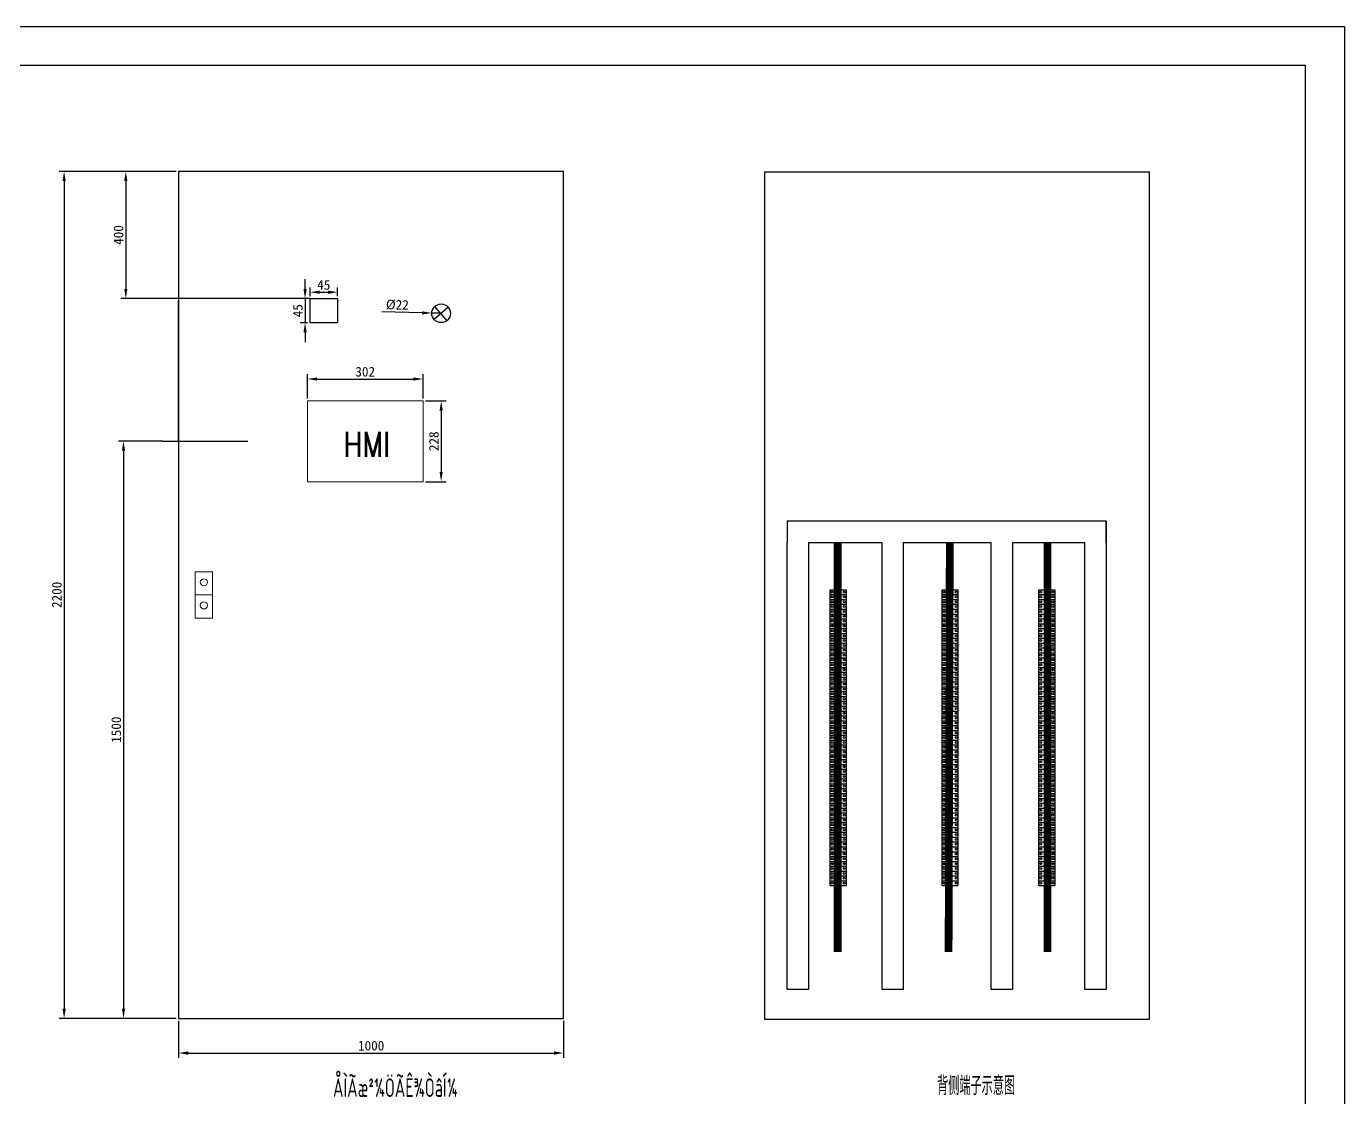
# Model space of a CAD drawing. Header units: millimetres. Extents: x 201 to 11482, y -7821 to 251.
# Drawn here: x 2128.2 to 2469.1, y -5609.4 to -5332.4 of the extents above; entities that cross this region are included whole.
import ezdxf

# ---------------------------------------------------------------- set-up
doc = ezdxf.new("R2010")
doc.units = ezdxf.units.MM
doc.layers.add('02', color=7, linetype='Continuous')
doc.layers.add('LINE_THIN', color=2, linetype='Continuous')
doc.styles.add('HZ', font='txt', dxfattribs={"width": 0.67, "bigfont": 'hztxt'})
doc.dimstyles.new('ISO-25', dxfattribs={"dimtxt": 2.5, "dimasz": 2.5, "dimexe": 1.25, "dimexo": 0.625, "dimtad": 1, "dimtxsty": 'Standard', "dimcen": 2.5, "dimadec": 0, "dimazin": 0, "dimtfac": 1, "dimtmove": 0, "dimatfit": 3, "dimfxl": 1, "dimarcsym": 0})

# ---------------------------------------------------------------- blocks, each defined once
blk = doc.blocks.new('*D5')
at = {"color": 0, "lineweight": -2}
for p, q in [((2166.93, -5369.89), (2152.64, -5369.89)), ((2153.89, -5372.39), (2153.89, -5400.29)), ((2166.93, -5402.79), (2152.64, -5402.79))]:
    blk.add_line(p, q, dxfattribs=at)
at = {"color": 0}
for points in [[(2154.3, -5372.39), (2153.47, -5372.39), (2153.89, -5369.89)], [(2153.47, -5400.29), (2154.3, -5400.29), (2153.89, -5402.79)]]:
    blk.add_solid(points, dxfattribs=at)
at = {"layer": 'Defpoints', "color": 0}
for p in [(2167.55, -5369.89), (2153.89, -5402.79), (2167.55, -5402.79)]:
    blk.add_point(p, dxfattribs=at)
at = {"color": 0, "insert": (2152.01, -5386.34), "char_height": 2.5, "attachment_point": 5, "rotation": 90}
blk.add_mtext('400', dxfattribs=at)
blk = doc.blocks.new('*D6')
at = {"color": 0, "lineweight": -2}
for p, q in [((2200.25, -5400.29), (2200.25, -5397.79)), ((2200.91, -5402.79), (2199, -5402.79)), ((2200.25, -5402.79), (2200.25, -5409.02)), ((2200.91, -5409.02), (2199, -5409.02)), ((2200.25, -5411.52), (2200.25, -5414.02))]:
    blk.add_line(p, q, dxfattribs=at)
at = {"color": 0}
for points in [[(2199.84, -5400.29), (2200.67, -5400.29), (2200.25, -5402.79)], [(2200.67, -5411.52), (2199.84, -5411.52), (2200.25, -5409.02)]]:
    blk.add_solid(points, dxfattribs=at)
at = {"layer": 'Defpoints', "color": 0}
for p in [(2201.54, -5402.79), (2200.25, -5409.02), (2201.54, -5409.02)]:
    blk.add_point(p, dxfattribs=at)
at = {"color": 0, "insert": (2198.38, -5405.91), "char_height": 2.5, "attachment_point": 5, "rotation": 90}
blk.add_mtext('45', dxfattribs=at)
blk = doc.blocks.new('*D7')
at = {"color": 0, "lineweight": -2}
for p, q in [((2201.54, -5402.17), (2201.54, -5399.89)), ((2208.66, -5402.17), (2208.66, -5399.89)), ((2204.04, -5401.14), (2206.16, -5401.14))]:
    blk.add_line(p, q, dxfattribs=at)
at = {"color": 0}
for points in [[(2204.04, -5400.72), (2204.04, -5401.55), (2201.54, -5401.14)], [(2206.16, -5401.55), (2206.16, -5400.72), (2208.66, -5401.14)]]:
    blk.add_solid(points, dxfattribs=at)
at = {"layer": 'Defpoints', "color": 0}
for p in [(2201.54, -5402.79), (2208.66, -5401.14), (2208.66, -5402.79)]:
    blk.add_point(p, dxfattribs=at)
at = {"color": 0, "insert": (2205.1, -5399.26), "char_height": 2.5, "attachment_point": 5}
blk.add_mtext('45', dxfattribs=at)
blk = doc.blocks.new('*D8')
at = {"color": 0, "lineweight": -2}
for p, q in [((2230.53, -5406.46), (2220.11, -5406.18)), ((2235.44, -5406.59), (2233.03, -5406.53))]:
    blk.add_line(p, q, dxfattribs=at)
at = {"color": 0}
blk.add_solid([(2230.52, -5406.88), (2230.54, -5406.04), (2233.03, -5406.53)], dxfattribs=at)
at = {"layer": 'Defpoints', "color": 0}
for p in [(2233.03, -5406.53), (2235.44, -5406.59)]:
    blk.add_point(p, dxfattribs=at)
at = {"color": 0, "insert": (2224.12, -5404.41), "char_height": 2.5, "attachment_point": 5, "rotation": 358.4716}
blk.add_mtext('%%C22', dxfattribs=at)
blk = doc.blocks.new('*D9')
at = {"color": 0, "lineweight": -2}
for p, q in [((2231.38, -5429.24), (2236.7, -5429.24)), ((2235.45, -5431.74), (2235.45, -5447.63)), ((2231.38, -5450.13), (2236.7, -5450.13))]:
    blk.add_line(p, q, dxfattribs=at)
at = {"color": 0}
for points in [[(2235.87, -5431.74), (2235.03, -5431.74), (2235.45, -5429.24)], [(2235.03, -5447.63), (2235.87, -5447.63), (2235.45, -5450.13)]]:
    blk.add_solid(points, dxfattribs=at)
at = {"layer": 'Defpoints', "color": 0}
for p in [(2230.76, -5429.24), (2230.76, -5450.13), (2235.45, -5450.13)]:
    blk.add_point(p, dxfattribs=at)
at = {"color": 0, "insert": (2233.58, -5439.68), "char_height": 2.5, "attachment_point": 5, "rotation": 90}
blk.add_mtext('228', dxfattribs=at)
blk = doc.blocks.new('*D10')
at = {"color": 0, "lineweight": -2}
for p, q in [((2200.85, -5428.61), (2200.85, -5422.33)), ((2203.35, -5423.58), (2228.26, -5423.58)), ((2230.76, -5428.61), (2230.76, -5422.33))]:
    blk.add_line(p, q, dxfattribs=at)
at = {"color": 0}
for points in [[(2203.35, -5423.17), (2203.35, -5424), (2200.85, -5423.58)], [(2228.26, -5424), (2228.26, -5423.17), (2230.76, -5423.58)]]:
    blk.add_solid(points, dxfattribs=at)
at = {"layer": 'Defpoints', "color": 0}
for p in [(2230.76, -5423.58), (2200.85, -5429.24), (2230.76, -5429.24)]:
    blk.add_point(p, dxfattribs=at)
at = {"color": 0, "insert": (2215.8, -5421.71), "char_height": 2.5, "attachment_point": 5}
blk.add_mtext('302', dxfattribs=at)
blk = doc.blocks.new('*D13')
at = {"color": 0, "lineweight": -2}
for p, q in [((2163.5, -5439.61), (2152.04, -5439.61)), ((2153.29, -5442.11), (2153.29, -5586.4)), ((2163.5, -5588.9), (2152.04, -5588.9))]:
    blk.add_line(p, q, dxfattribs=at)
at = {"color": 0}
for points in [[(2153.71, -5442.11), (2152.88, -5442.11), (2153.29, -5439.61)], [(2152.88, -5586.4), (2153.71, -5586.4), (2153.29, -5588.9)]]:
    blk.add_solid(points, dxfattribs=at)
at = {"layer": 'Defpoints', "color": 0}
for p in [(2164.12, -5439.61), (2153.29, -5588.9), (2164.12, -5588.9)]:
    blk.add_point(p, dxfattribs=at)
at = {"color": 0, "insert": (2151.42, -5514.26), "char_height": 2.5, "attachment_point": 5, "rotation": 90}
blk.add_mtext('1500', dxfattribs=at)
blk = doc.blocks.new('*D14')
at = {"color": 0, "lineweight": -2}
for p, q in [((2166.93, -5369.89), (2136.68, -5369.89)), ((2137.93, -5372.39), (2137.93, -5586.4)), ((2166.93, -5588.9), (2136.68, -5588.9))]:
    blk.add_line(p, q, dxfattribs=at)
at = {"color": 0}
for points in [[(2138.35, -5372.39), (2137.52, -5372.39), (2137.93, -5369.89)], [(2137.52, -5586.4), (2138.35, -5586.4), (2137.93, -5588.9)]]:
    blk.add_solid(points, dxfattribs=at)
at = {"layer": 'Defpoints', "color": 0}
for p in [(2167.55, -5369.89), (2137.93, -5588.9), (2167.55, -5588.9)]:
    blk.add_point(p, dxfattribs=at)
at = {"color": 0, "insert": (2136.06, -5479.39), "char_height": 2.5, "attachment_point": 5, "rotation": 90}
blk.add_mtext('2200', dxfattribs=at)
blk = doc.blocks.new('*D15')
at = {"color": 0, "lineweight": -2}
for p, q in [((2167.55, -5589.53), (2167.55, -5599.11)), ((2267.12, -5589.53), (2267.12, -5599.11)), ((2170.05, -5597.86), (2264.62, -5597.86))]:
    blk.add_line(p, q, dxfattribs=at)
at = {"color": 0}
for points in [[(2170.05, -5597.44), (2170.05, -5598.28), (2167.55, -5597.86)], [(2264.62, -5598.28), (2264.62, -5597.44), (2267.12, -5597.86)]]:
    blk.add_solid(points, dxfattribs=at)
at = {"layer": 'Defpoints', "color": 0}
for p in [(2167.55, -5588.9), (2267.12, -5588.9), (2267.12, -5597.86)]:
    blk.add_point(p, dxfattribs=at)
at = {"color": 0, "insert": (2217.34, -5595.99), "char_height": 2.5, "attachment_point": 5}
blk.add_mtext('1000', dxfattribs=at)

msp = doc.modelspace()

# ---------------------------------------------------------------- linework, layer by layer
for p, q in [((2469.105, -5332.395), (2469.105, -5752.395)), ((1896.797, -5342.395), (2458.901, -5342.395)), ((2458.901, -5342.395), (2458.901, -5741.939)), ((2201.539, -5402.792), (2160.73, -5402.792)), ((2167.552, -5439.612), (2167.552, -5403.348)), ((2201.539, -5409.021), (2201.539, -5402.792)), ((2201.539, -5402.792), (2208.659, -5402.792)), ((2208.659, -5402.792), (2208.659, -5409.021)), ((2237.153, -5405.112), (2233.654, -5408.218)), ((2233.745, -5404.87), (2236.902, -5408.518)), ((2208.659, -5409.021), (2201.539, -5409.021)), ((2163.498, -5439.612), (2185.476, -5439.612))]:
    msp.add_line(p, q)
at = {"color": 0, "lineweight": 30}
for points in [[(2267.12, -5369.889), (2167.552, -5369.889), (2167.552, -5588.9), (2267.12, -5588.9), (2267.12, -5369.889)], [(2267.12, -5369.889), (2167.552, -5369.889), (2167.552, -5588.9), (2267.12, -5588.9), (2267.12, -5369.889)], [(2418.661, -5370.071), (2319.093, -5370.071), (2319.093, -5589.082), (2418.661, -5589.082), (2418.661, -5370.071)]]:
    msp.add_lwpolyline(points, dxfattribs=at)
at = {"color": 0, "lineweight": 18}
for points in [[(2200.849, -5450.131), (2230.757, -5450.131), (2230.757, -5429.239), (2200.849, -5429.239), (2200.849, -5450.131)], [(2176.315, -5473.394), (2171.807, -5473.394), (2171.807, -5485.459), (2176.315, -5485.459), (2176.315, -5473.394)], [(2176.315, -5479.426), (2171.807, -5479.426)]]:
    msp.add_lwpolyline(points, dxfattribs=at)
for points in [[(2407.404, -5465.83), (2407.404, -5460.333), (2324.945, -5460.333), (2324.945, -5465.83)], [(2407.404, -5460.333), (2407.404, -5581.425), (2401.909, -5581.425), (2401.909, -5465.83)], [(2330.44, -5465.83), (2330.44, -5581.425), (2324.945, -5581.425), (2324.945, -5465.83)], [(2330.44, -5465.83), (2349.464, -5465.83)], [(2354.959, -5465.83), (2354.959, -5581.425), (2349.464, -5581.425), (2349.464, -5465.83)], [(2354.959, -5465.83), (2377.724, -5465.83)], [(2383.219, -5465.83), (2383.219, -5581.425), (2377.724, -5581.425), (2377.724, -5465.83)], [(2383.219, -5465.83), (2401.909, -5465.83)]]:
    msp.add_lwpolyline(points)
at = {"const_width": 2}
for points in [[(2338.001, -5465.83), (2338.001, -5571.765)], [(2338.001, -5478.073), (2338.001, -5465.83)], [(2366.99, -5465.83), (2366.682, -5571.765)], [(2366.947, -5478.073), (2366.99, -5465.83)], [(2392.247, -5465.83), (2392.247, -5571.765)], [(2392.247, -5478.073), (2392.247, -5465.83)]]:
    msp.add_lwpolyline(points, dxfattribs=at)
msp.add_circle((2235.442, -5406.591), 2.417)
at = {"color": 0, "lineweight": 18}
for points in [[(2174.093, -5475.235), (2173.585, -5475.235), (2173.14, -5475.616), (2173.14, -5476.124), (2173.14, -5476.632), (2173.585, -5477.077), (2174.093, -5477.077), (2174.601, -5477.077), (2174.982, -5476.632), (2174.982, -5476.124), (2174.982, -5475.616), (2174.601, -5475.235), (2174.093, -5475.235)], [(2174.093, -5481.204), (2173.585, -5481.204), (2173.14, -5481.585), (2173.14, -5482.093), (2173.14, -5482.601), (2173.585, -5483.046), (2174.093, -5483.046), (2174.601, -5483.046), (2174.982, -5482.601), (2174.982, -5482.093), (2174.982, -5481.585), (2174.601, -5481.204), (2174.093, -5481.204)]]:
    msp.add_open_spline(points, degree=3, knots=[0, 0, 0, 0, 1, 1, 1, 2, 2, 2, 3, 3, 3, 4, 4, 4, 4], dxfattribs=at)
at = {"layer": '02', "color": 2, "lineweight": -2}
for p, q in [((2337.652, -5478.073), (2337.652, -5479.327)), ((2338.353, -5478.073), (2338.353, -5479.327)), ((2366.597, -5478.073), (2366.597, -5479.327)), ((2367.298, -5478.073), (2367.298, -5479.327)), ((2391.64, -5478.073), (2391.64, -5479.327)), ((2392.341, -5478.073), (2392.341, -5479.327)), ((2336.067, -5479.327), (2340.155, -5479.327)), ((2336.067, -5480.581), (2340.155, -5480.581)), ((2336.067, -5481.836), (2340.155, -5481.836)), ((2337.652, -5479.327), (2337.652, -5480.581)), ((2337.652, -5480.581), (2337.652, -5481.836)), ((2337.652, -5481.836), (2337.652, -5483.09)), ((2338.353, -5479.327), (2338.353, -5480.581)), ((2338.353, -5480.581), (2338.353, -5481.836)), ((2338.353, -5481.836), (2338.353, -5483.09)), ((2365.012, -5479.327), (2369.1, -5479.327)), ((2365.012, -5480.581), (2369.1, -5480.581)), ((2365.012, -5481.836), (2369.1, -5481.836)), ((2366.597, -5479.327), (2366.597, -5480.581)), ((2366.597, -5480.581), (2366.597, -5481.836)), ((2366.597, -5481.836), (2366.597, -5483.09)), ((2367.298, -5479.327), (2367.298, -5480.581)), ((2367.298, -5480.581), (2367.298, -5481.836)), ((2367.298, -5481.836), (2367.298, -5483.09)), ((2390.056, -5479.327), (2394.143, -5479.327)), ((2390.056, -5480.581), (2394.143, -5480.581)), ((2390.056, -5481.836), (2394.143, -5481.836)), ((2391.64, -5479.327), (2391.64, -5480.581)), ((2391.64, -5480.581), (2391.64, -5481.836)), ((2391.64, -5481.836), (2391.64, -5483.09)), ((2392.341, -5479.327), (2392.341, -5480.581)), ((2392.341, -5480.581), (2392.341, -5481.836)), ((2392.341, -5481.836), (2392.341, -5483.09)), ((2336.067, -5483.09), (2340.155, -5483.09)), ((2336.067, -5484.344), (2340.155, -5484.344)), ((2336.067, -5485.598), (2340.155, -5485.598)), ((2337.652, -5483.09), (2337.652, -5484.344)), ((2337.652, -5484.344), (2337.652, -5485.598)), ((2337.652, -5485.598), (2337.652, -5486.853)), ((2338.353, -5483.09), (2338.353, -5484.344)), ((2338.353, -5484.344), (2338.353, -5485.598)), ((2338.353, -5485.598), (2338.353, -5486.853)), ((2365.012, -5483.09), (2369.1, -5483.09)), ((2365.012, -5484.344), (2369.1, -5484.344)), ((2365.012, -5485.598), (2369.1, -5485.598)), ((2366.597, -5483.09), (2366.597, -5484.344)), ((2366.597, -5484.344), (2366.597, -5485.598)), ((2366.597, -5485.598), (2366.597, -5486.853)), ((2367.298, -5483.09), (2367.298, -5484.344)), ((2367.298, -5484.344), (2367.298, -5485.598)), ((2367.298, -5485.598), (2367.298, -5486.853)), ((2390.056, -5483.09), (2394.143, -5483.09)), ((2390.056, -5484.344), (2394.143, -5484.344)), ((2390.056, -5485.598), (2394.143, -5485.598)), ((2391.64, -5483.09), (2391.64, -5484.344)), ((2391.64, -5484.344), (2391.64, -5485.598)), ((2391.64, -5485.598), (2391.64, -5486.853)), ((2392.341, -5483.09), (2392.341, -5484.344)), ((2392.341, -5484.344), (2392.341, -5485.598)), ((2392.341, -5485.598), (2392.341, -5486.853)), ((2336.067, -5486.853), (2340.155, -5486.853)), ((2336.067, -5488.107), (2340.155, -5488.107)), ((2337.652, -5486.853), (2337.652, -5488.107)), ((2337.652, -5488.107), (2337.652, -5489.361)), ((2338.353, -5486.853), (2338.353, -5488.107)), ((2338.353, -5488.107), (2338.353, -5489.361)), ((2365.012, -5486.853), (2369.1, -5486.853)), ((2365.012, -5488.107), (2369.1, -5488.107)), ((2366.597, -5486.853), (2366.597, -5488.107)), ((2366.597, -5488.107), (2366.597, -5489.361)), ((2367.298, -5486.853), (2367.298, -5488.107)), ((2367.298, -5488.107), (2367.298, -5489.361)), ((2390.056, -5486.853), (2394.143, -5486.853)), ((2390.056, -5488.107), (2394.143, -5488.107)), ((2391.64, -5486.853), (2391.64, -5488.107)), ((2391.64, -5488.107), (2391.64, -5489.361)), ((2392.341, -5486.853), (2392.341, -5488.107)), ((2392.341, -5488.107), (2392.341, -5489.361)), ((2336.067, -5489.361), (2340.155, -5489.361)), ((2336.067, -5490.615), (2340.155, -5490.615)), ((2336.067, -5491.87), (2340.155, -5491.87)), ((2337.652, -5489.361), (2337.652, -5490.615)), ((2337.652, -5490.615), (2337.652, -5491.87)), ((2337.652, -5491.87), (2337.652, -5493.124)), ((2338.353, -5489.361), (2338.353, -5490.615)), ((2338.353, -5490.615), (2338.353, -5491.87)), ((2338.353, -5491.87), (2338.353, -5493.124)), ((2365.012, -5489.361), (2369.1, -5489.361)), ((2365.012, -5490.615), (2369.1, -5490.615)), ((2365.012, -5491.87), (2369.1, -5491.87)), ((2366.597, -5489.361), (2366.597, -5490.615)), ((2366.597, -5490.615), (2366.597, -5491.87)), ((2366.597, -5491.87), (2366.597, -5493.124)), ((2367.298, -5489.361), (2367.298, -5490.615)), ((2367.298, -5490.615), (2367.298, -5491.87)), ((2367.298, -5491.87), (2367.298, -5493.124)), ((2390.056, -5489.361), (2394.143, -5489.361)), ((2390.056, -5490.615), (2394.143, -5490.615)), ((2390.056, -5491.87), (2394.143, -5491.87)), ((2391.64, -5489.361), (2391.64, -5490.615)), ((2391.64, -5490.615), (2391.64, -5491.87)), ((2391.64, -5491.87), (2391.64, -5493.124)), ((2392.341, -5489.361), (2392.341, -5490.615)), ((2392.341, -5490.615), (2392.341, -5491.87)), ((2392.341, -5491.87), (2392.341, -5493.124)), ((2336.067, -5493.124), (2340.155, -5493.124)), ((2336.067, -5494.378), (2340.155, -5494.378)), ((2336.067, -5495.632), (2340.155, -5495.632)), ((2337.652, -5493.124), (2337.652, -5494.378)), ((2337.652, -5494.378), (2337.652, -5495.632)), ((2337.652, -5495.632), (2337.652, -5496.887)), ((2338.353, -5493.124), (2338.353, -5494.378)), ((2338.353, -5494.378), (2338.353, -5495.632)), ((2338.353, -5495.632), (2338.353, -5496.887)), ((2365.012, -5493.124), (2369.1, -5493.124)), ((2365.012, -5494.378), (2369.1, -5494.378)), ((2365.012, -5495.632), (2369.1, -5495.632)), ((2366.597, -5493.124), (2366.597, -5494.378)), ((2366.597, -5494.378), (2366.597, -5495.632)), ((2366.597, -5495.632), (2366.597, -5496.887)), ((2367.298, -5493.124), (2367.298, -5494.378)), ((2367.298, -5494.378), (2367.298, -5495.632)), ((2367.298, -5495.632), (2367.298, -5496.887)), ((2390.056, -5493.124), (2394.143, -5493.124)), ((2390.056, -5494.378), (2394.143, -5494.378)), ((2390.056, -5495.632), (2394.143, -5495.632)), ((2391.64, -5493.124), (2391.64, -5494.378)), ((2391.64, -5494.378), (2391.64, -5495.632)), ((2391.64, -5495.632), (2391.64, -5496.887)), ((2392.341, -5493.124), (2392.341, -5494.378)), ((2392.341, -5494.378), (2392.341, -5495.632)), ((2392.341, -5495.632), (2392.341, -5496.887)), ((2336.067, -5496.887), (2340.155, -5496.887)), ((2336.067, -5498.141), (2340.155, -5498.141)), ((2337.652, -5496.887), (2337.652, -5498.141)), ((2337.652, -5498.141), (2337.652, -5499.395)), ((2338.353, -5496.887), (2338.353, -5498.141)), ((2338.353, -5498.141), (2338.353, -5499.395)), ((2365.012, -5496.887), (2369.1, -5496.887)), ((2365.012, -5498.141), (2369.1, -5498.141)), ((2366.597, -5496.887), (2366.597, -5498.141)), ((2366.597, -5498.141), (2366.597, -5499.395)), ((2367.298, -5496.887), (2367.298, -5498.141)), ((2367.298, -5498.141), (2367.298, -5499.395)), ((2390.056, -5496.887), (2394.143, -5496.887)), ((2390.056, -5498.141), (2394.143, -5498.141)), ((2391.64, -5496.887), (2391.64, -5498.141)), ((2391.64, -5498.141), (2391.64, -5499.395)), ((2392.341, -5496.887), (2392.341, -5498.141)), ((2392.341, -5498.141), (2392.341, -5499.395)), ((2336.067, -5499.395), (2340.155, -5499.395)), ((2336.067, -5500.649), (2340.155, -5500.649)), ((2336.067, -5501.904), (2340.155, -5501.904)), ((2337.652, -5499.395), (2337.652, -5500.649)), ((2337.652, -5500.649), (2337.652, -5501.904)), ((2337.652, -5501.904), (2337.652, -5503.158)), ((2338.353, -5499.395), (2338.353, -5500.649)), ((2338.353, -5500.649), (2338.353, -5501.904)), ((2338.353, -5501.904), (2338.353, -5503.158)), ((2365.012, -5499.395), (2369.1, -5499.395)), ((2365.012, -5500.649), (2369.1, -5500.649)), ((2365.012, -5501.904), (2369.1, -5501.904)), ((2366.597, -5499.395), (2366.597, -5500.649)), ((2366.597, -5500.649), (2366.597, -5501.904)), ((2366.597, -5501.904), (2366.597, -5503.158)), ((2367.298, -5499.395), (2367.298, -5500.649)), ((2367.298, -5500.649), (2367.298, -5501.904)), ((2367.298, -5501.904), (2367.298, -5503.158)), ((2390.056, -5499.395), (2394.143, -5499.395)), ((2390.056, -5500.649), (2394.143, -5500.649)), ((2390.056, -5501.904), (2394.143, -5501.904)), ((2391.64, -5499.395), (2391.64, -5500.649)), ((2391.64, -5500.649), (2391.64, -5501.904)), ((2391.64, -5501.904), (2391.64, -5503.158)), ((2392.341, -5499.395), (2392.341, -5500.649)), ((2392.341, -5500.649), (2392.341, -5501.904)), ((2392.341, -5501.904), (2392.341, -5503.158)), ((2336.067, -5503.158), (2340.155, -5503.158)), ((2336.067, -5504.412), (2340.155, -5504.412)), ((2336.067, -5505.666), (2340.155, -5505.666)), ((2337.652, -5503.158), (2337.652, -5504.412)), ((2337.652, -5504.412), (2337.652, -5505.666)), ((2337.652, -5505.666), (2337.652, -5506.921)), ((2338.353, -5503.158), (2338.353, -5504.412)), ((2338.353, -5504.412), (2338.353, -5505.666)), ((2338.353, -5505.666), (2338.353, -5506.921)), ((2365.012, -5503.158), (2369.1, -5503.158)), ((2365.012, -5504.412), (2369.1, -5504.412)), ((2365.012, -5505.666), (2369.1, -5505.666)), ((2366.597, -5503.158), (2366.597, -5504.412)), ((2366.597, -5504.412), (2366.597, -5505.666)), ((2366.597, -5505.666), (2366.597, -5506.921)), ((2367.298, -5503.158), (2367.298, -5504.412)), ((2367.298, -5504.412), (2367.298, -5505.666)), ((2367.298, -5505.666), (2367.298, -5506.921)), ((2390.056, -5503.158), (2394.143, -5503.158)), ((2390.056, -5504.412), (2394.143, -5504.412)), ((2390.056, -5505.666), (2394.143, -5505.666)), ((2391.64, -5503.158), (2391.64, -5504.412)), ((2391.64, -5504.412), (2391.64, -5505.666)), ((2391.64, -5505.666), (2391.64, -5506.921)), ((2392.341, -5503.158), (2392.341, -5504.412)), ((2392.341, -5504.412), (2392.341, -5505.666)), ((2392.341, -5505.666), (2392.341, -5506.921)), ((2336.067, -5506.921), (2340.155, -5506.921)), ((2336.067, -5508.175), (2340.155, -5508.175)), ((2336.067, -5509.429), (2340.155, -5509.429)), ((2337.652, -5506.921), (2337.652, -5508.175)), ((2337.652, -5508.175), (2337.652, -5509.429)), ((2337.652, -5509.429), (2337.652, -5510.683)), ((2338.353, -5506.921), (2338.353, -5508.175)), ((2338.353, -5508.175), (2338.353, -5509.429)), ((2338.353, -5509.429), (2338.353, -5510.683)), ((2365.012, -5506.921), (2369.1, -5506.921)), ((2365.012, -5508.175), (2369.1, -5508.175)), ((2365.012, -5509.429), (2369.1, -5509.429)), ((2366.597, -5506.921), (2366.597, -5508.175)), ((2366.597, -5508.175), (2366.597, -5509.429)), ((2366.597, -5509.429), (2366.597, -5510.683)), ((2367.298, -5506.921), (2367.298, -5508.175)), ((2367.298, -5508.175), (2367.298, -5509.429)), ((2367.298, -5509.429), (2367.298, -5510.683)), ((2390.056, -5506.921), (2394.143, -5506.921)), ((2390.056, -5508.175), (2394.143, -5508.175)), ((2390.056, -5509.429), (2394.143, -5509.429)), ((2391.64, -5506.921), (2391.64, -5508.175)), ((2391.64, -5508.175), (2391.64, -5509.429)), ((2391.64, -5509.429), (2391.64, -5510.683)), ((2392.341, -5506.921), (2392.341, -5508.175)), ((2392.341, -5508.175), (2392.341, -5509.429)), ((2392.341, -5509.429), (2392.341, -5510.683)), ((2336.067, -5510.683), (2340.155, -5510.683)), ((2336.067, -5511.938), (2340.155, -5511.938)), ((2337.652, -5510.683), (2337.652, -5511.938)), ((2337.652, -5511.938), (2337.652, -5513.192)), ((2338.353, -5510.683), (2338.353, -5511.938)), ((2338.353, -5511.938), (2338.353, -5513.192)), ((2365.012, -5510.683), (2369.1, -5510.683)), ((2365.012, -5511.938), (2369.1, -5511.938)), ((2366.597, -5510.683), (2366.597, -5511.938)), ((2366.597, -5511.938), (2366.597, -5513.192)), ((2367.298, -5510.683), (2367.298, -5511.938)), ((2367.298, -5511.938), (2367.298, -5513.192)), ((2390.056, -5510.683), (2394.143, -5510.683)), ((2390.056, -5511.938), (2394.143, -5511.938)), ((2391.64, -5510.683), (2391.64, -5511.938)), ((2391.64, -5511.938), (2391.64, -5513.192)), ((2392.341, -5510.683), (2392.341, -5511.938)), ((2392.341, -5511.938), (2392.341, -5513.192)), ((2336.067, -5513.192), (2340.155, -5513.192)), ((2336.067, -5514.446), (2340.155, -5514.446)), ((2336.067, -5515.7), (2340.155, -5515.7)), ((2337.652, -5513.192), (2337.652, -5514.446)), ((2337.652, -5514.446), (2337.652, -5515.7)), ((2337.652, -5515.7), (2337.652, -5516.955)), ((2338.353, -5513.192), (2338.353, -5514.446)), ((2338.353, -5514.446), (2338.353, -5515.7)), ((2338.353, -5515.7), (2338.353, -5516.955)), ((2365.012, -5513.192), (2369.1, -5513.192)), ((2365.012, -5514.446), (2369.1, -5514.446)), ((2365.012, -5515.7), (2369.1, -5515.7)), ((2366.597, -5513.192), (2366.597, -5514.446)), ((2366.597, -5514.446), (2366.597, -5515.7)), ((2366.597, -5515.7), (2366.597, -5516.955)), ((2367.298, -5513.192), (2367.298, -5514.446)), ((2367.298, -5514.446), (2367.298, -5515.7)), ((2367.298, -5515.7), (2367.298, -5516.955)), ((2390.056, -5513.192), (2394.143, -5513.192)), ((2390.056, -5514.446), (2394.143, -5514.446)), ((2390.056, -5515.7), (2394.143, -5515.7)), ((2391.64, -5513.192), (2391.64, -5514.446)), ((2391.64, -5514.446), (2391.64, -5515.7)), ((2391.64, -5515.7), (2391.64, -5516.955)), ((2392.341, -5513.192), (2392.341, -5514.446)), ((2392.341, -5514.446), (2392.341, -5515.7)), ((2392.341, -5515.7), (2392.341, -5516.955)), ((2336.067, -5516.955), (2340.155, -5516.955)), ((2336.067, -5518.209), (2340.155, -5518.209)), ((2336.067, -5519.463), (2340.155, -5519.463)), ((2337.652, -5516.955), (2337.652, -5518.209)), ((2337.652, -5518.209), (2337.652, -5519.463)), ((2337.652, -5519.463), (2337.652, -5520.717)), ((2338.353, -5516.955), (2338.353, -5518.209)), ((2338.353, -5518.209), (2338.353, -5519.463)), ((2338.353, -5519.463), (2338.353, -5520.717)), ((2365.012, -5516.955), (2369.1, -5516.955)), ((2365.012, -5518.209), (2369.1, -5518.209)), ((2365.012, -5519.463), (2369.1, -5519.463)), ((2366.597, -5516.955), (2366.597, -5518.209)), ((2366.597, -5518.209), (2366.597, -5519.463)), ((2366.597, -5519.463), (2366.597, -5520.717)), ((2367.298, -5516.955), (2367.298, -5518.209)), ((2367.298, -5518.209), (2367.298, -5519.463)), ((2367.298, -5519.463), (2367.298, -5520.717)), ((2390.056, -5516.955), (2394.143, -5516.955)), ((2390.056, -5518.209), (2394.143, -5518.209)), ((2390.056, -5519.463), (2394.143, -5519.463)), ((2391.64, -5516.955), (2391.64, -5518.209)), ((2391.64, -5518.209), (2391.64, -5519.463)), ((2391.64, -5519.463), (2391.64, -5520.717)), ((2392.341, -5516.955), (2392.341, -5518.209)), ((2392.341, -5518.209), (2392.341, -5519.463)), ((2392.341, -5519.463), (2392.341, -5520.717)), ((2336.067, -5520.717), (2340.155, -5520.717)), ((2336.067, -5521.972), (2340.155, -5521.972)), ((2337.652, -5520.717), (2337.652, -5521.972)), ((2337.652, -5521.972), (2337.652, -5523.226)), ((2338.353, -5520.717), (2338.353, -5521.972)), ((2338.353, -5521.972), (2338.353, -5523.226)), ((2365.012, -5520.717), (2369.1, -5520.717)), ((2365.012, -5521.972), (2369.1, -5521.972)), ((2366.597, -5520.717), (2366.597, -5521.972)), ((2366.597, -5521.972), (2366.597, -5523.226)), ((2367.298, -5520.717), (2367.298, -5521.972)), ((2367.298, -5521.972), (2367.298, -5523.226)), ((2390.056, -5520.717), (2394.143, -5520.717)), ((2390.056, -5521.972), (2394.143, -5521.972)), ((2391.64, -5520.717), (2391.64, -5521.972)), ((2391.64, -5521.972), (2391.64, -5523.226)), ((2392.341, -5520.717), (2392.341, -5521.972)), ((2392.341, -5521.972), (2392.341, -5523.226)), ((2336.067, -5523.226), (2340.155, -5523.226)), ((2336.067, -5524.48), (2340.155, -5524.48)), ((2336.067, -5525.734), (2340.155, -5525.734)), ((2337.652, -5523.226), (2337.652, -5524.48)), ((2337.652, -5524.48), (2337.652, -5525.734)), ((2337.652, -5525.734), (2337.652, -5526.989)), ((2338.353, -5523.226), (2338.353, -5524.48)), ((2338.353, -5524.48), (2338.353, -5525.734)), ((2338.353, -5525.734), (2338.353, -5526.989)), ((2365.012, -5523.226), (2369.1, -5523.226)), ((2365.012, -5524.48), (2369.1, -5524.48)), ((2365.012, -5525.734), (2369.1, -5525.734)), ((2366.597, -5523.226), (2366.597, -5524.48)), ((2366.597, -5524.48), (2366.597, -5525.734)), ((2366.597, -5525.734), (2366.597, -5526.989)), ((2367.298, -5523.226), (2367.298, -5524.48)), ((2367.298, -5524.48), (2367.298, -5525.734)), ((2367.298, -5525.734), (2367.298, -5526.989)), ((2390.056, -5523.226), (2394.143, -5523.226)), ((2390.056, -5524.48), (2394.143, -5524.48)), ((2390.056, -5525.734), (2394.143, -5525.734)), ((2391.64, -5523.226), (2391.64, -5524.48)), ((2391.64, -5524.48), (2391.64, -5525.734)), ((2391.64, -5525.734), (2391.64, -5526.989)), ((2392.341, -5523.226), (2392.341, -5524.48)), ((2392.341, -5524.48), (2392.341, -5525.734)), ((2392.341, -5525.734), (2392.341, -5526.989)), ((2336.067, -5526.989), (2340.155, -5526.989)), ((2336.067, -5528.243), (2340.155, -5528.243)), ((2336.067, -5529.497), (2340.155, -5529.497)), ((2337.652, -5526.989), (2337.652, -5528.243)), ((2337.652, -5528.243), (2337.652, -5529.497)), ((2337.652, -5529.497), (2337.652, -5530.751)), ((2338.353, -5526.989), (2338.353, -5528.243)), ((2338.353, -5528.243), (2338.353, -5529.497)), ((2338.353, -5529.497), (2338.353, -5530.751)), ((2365.012, -5526.989), (2369.1, -5526.989)), ((2365.012, -5528.243), (2369.1, -5528.243)), ((2365.012, -5529.497), (2369.1, -5529.497)), ((2366.597, -5526.989), (2366.597, -5528.243)), ((2366.597, -5528.243), (2366.597, -5529.497)), ((2366.597, -5529.497), (2366.597, -5530.751)), ((2367.298, -5526.989), (2367.298, -5528.243)), ((2367.298, -5528.243), (2367.298, -5529.497)), ((2367.298, -5529.497), (2367.298, -5530.751)), ((2390.056, -5526.989), (2394.143, -5526.989)), ((2390.056, -5528.243), (2394.143, -5528.243)), ((2390.056, -5529.497), (2394.143, -5529.497)), ((2391.64, -5526.989), (2391.64, -5528.243)), ((2391.64, -5528.243), (2391.64, -5529.497)), ((2391.64, -5529.497), (2391.64, -5530.751)), ((2392.341, -5526.989), (2392.341, -5528.243)), ((2392.341, -5528.243), (2392.341, -5529.497)), ((2392.341, -5529.497), (2392.341, -5530.751)), ((2336.067, -5530.751), (2340.155, -5530.751)), ((2336.067, -5532.006), (2340.155, -5532.006)), ((2336.067, -5533.26), (2340.155, -5533.26)), ((2337.652, -5530.751), (2337.652, -5532.006)), ((2337.652, -5532.006), (2337.652, -5533.26)), ((2337.652, -5533.26), (2337.652, -5534.514)), ((2338.353, -5530.751), (2338.353, -5532.006)), ((2338.353, -5532.006), (2338.353, -5533.26)), ((2338.353, -5533.26), (2338.353, -5534.514)), ((2365.012, -5530.751), (2369.1, -5530.751)), ((2365.012, -5532.006), (2369.1, -5532.006)), ((2365.012, -5533.26), (2369.1, -5533.26)), ((2366.597, -5530.751), (2366.597, -5532.006)), ((2366.597, -5532.006), (2366.597, -5533.26)), ((2366.597, -5533.26), (2366.597, -5534.514)), ((2367.298, -5530.751), (2367.298, -5532.006)), ((2367.298, -5532.006), (2367.298, -5533.26)), ((2367.298, -5533.26), (2367.298, -5534.514)), ((2390.056, -5530.751), (2394.143, -5530.751)), ((2390.056, -5532.006), (2394.143, -5532.006)), ((2390.056, -5533.26), (2394.143, -5533.26)), ((2391.64, -5530.751), (2391.64, -5532.006)), ((2391.64, -5532.006), (2391.64, -5533.26)), ((2391.64, -5533.26), (2391.64, -5534.514)), ((2392.341, -5530.751), (2392.341, -5532.006)), ((2392.341, -5532.006), (2392.341, -5533.26)), ((2392.341, -5533.26), (2392.341, -5534.514)), ((2336.067, -5534.514), (2340.155, -5534.514)), ((2336.067, -5535.768), (2340.155, -5535.768)), ((2337.652, -5534.514), (2337.652, -5535.768)), ((2337.652, -5535.768), (2337.652, -5537.023)), ((2338.353, -5534.514), (2338.353, -5535.768)), ((2338.353, -5535.768), (2338.353, -5537.023)), ((2365.012, -5534.514), (2369.1, -5534.514)), ((2365.012, -5535.768), (2369.1, -5535.768)), ((2366.597, -5534.514), (2366.597, -5535.768)), ((2366.597, -5535.768), (2366.597, -5537.023)), ((2367.298, -5534.514), (2367.298, -5535.768)), ((2367.298, -5535.768), (2367.298, -5537.023)), ((2390.056, -5534.514), (2394.143, -5534.514)), ((2390.056, -5535.768), (2394.143, -5535.768)), ((2391.64, -5534.514), (2391.64, -5535.768)), ((2391.64, -5535.768), (2391.64, -5537.023)), ((2392.341, -5534.514), (2392.341, -5535.768)), ((2392.341, -5535.768), (2392.341, -5537.023)), ((2336.067, -5537.023), (2340.155, -5537.023)), ((2336.067, -5538.277), (2340.155, -5538.277)), ((2336.067, -5539.531), (2340.155, -5539.531)), ((2337.652, -5537.023), (2337.652, -5538.277)), ((2337.652, -5538.277), (2337.652, -5539.531)), ((2337.652, -5539.531), (2337.652, -5540.785)), ((2338.353, -5537.023), (2338.353, -5538.277)), ((2338.353, -5538.277), (2338.353, -5539.531)), ((2338.353, -5539.531), (2338.353, -5540.785)), ((2365.012, -5537.023), (2369.1, -5537.023)), ((2365.012, -5538.277), (2369.1, -5538.277)), ((2365.012, -5539.531), (2369.1, -5539.531)), ((2366.597, -5537.023), (2366.597, -5538.277)), ((2366.597, -5538.277), (2366.597, -5539.531)), ((2366.597, -5539.531), (2366.597, -5540.785)), ((2367.298, -5537.023), (2367.298, -5538.277)), ((2367.298, -5538.277), (2367.298, -5539.531)), ((2367.298, -5539.531), (2367.298, -5540.785)), ((2390.056, -5537.023), (2394.143, -5537.023)), ((2390.056, -5538.277), (2394.143, -5538.277)), ((2390.056, -5539.531), (2394.143, -5539.531)), ((2391.64, -5537.023), (2391.64, -5538.277)), ((2391.64, -5538.277), (2391.64, -5539.531)), ((2391.64, -5539.531), (2391.64, -5540.785)), ((2392.341, -5537.023), (2392.341, -5538.277)), ((2392.341, -5538.277), (2392.341, -5539.531)), ((2392.341, -5539.531), (2392.341, -5540.785)), ((2336.067, -5540.785), (2340.155, -5540.785)), ((2336.067, -5542.04), (2340.155, -5542.04)), ((2336.067, -5543.294), (2340.155, -5543.294)), ((2337.652, -5540.785), (2337.652, -5542.04)), ((2337.652, -5542.04), (2337.652, -5543.294)), ((2337.652, -5543.294), (2337.652, -5544.548)), ((2338.353, -5540.785), (2338.353, -5542.04)), ((2338.353, -5542.04), (2338.353, -5543.294)), ((2338.353, -5543.294), (2338.353, -5544.548)), ((2365.012, -5540.785), (2369.1, -5540.785)), ((2365.012, -5542.04), (2369.1, -5542.04)), ((2365.012, -5543.294), (2369.1, -5543.294)), ((2366.597, -5540.785), (2366.597, -5542.04)), ((2366.597, -5542.04), (2366.597, -5543.294)), ((2366.597, -5543.294), (2366.597, -5544.548)), ((2367.298, -5540.785), (2367.298, -5542.04)), ((2367.298, -5542.04), (2367.298, -5543.294)), ((2367.298, -5543.294), (2367.298, -5544.548)), ((2390.056, -5540.785), (2394.143, -5540.785)), ((2390.056, -5542.04), (2394.143, -5542.04)), ((2390.056, -5543.294), (2394.143, -5543.294)), ((2391.64, -5540.785), (2391.64, -5542.04)), ((2391.64, -5542.04), (2391.64, -5543.294)), ((2391.64, -5543.294), (2391.64, -5544.548)), ((2392.341, -5540.785), (2392.341, -5542.04)), ((2392.341, -5542.04), (2392.341, -5543.294)), ((2392.341, -5543.294), (2392.341, -5544.548)), ((2336.067, -5544.548), (2340.155, -5544.548)), ((2336.067, -5545.802), (2340.155, -5545.802)), ((2337.652, -5544.548), (2337.652, -5545.802)), ((2337.652, -5545.802), (2337.652, -5547.057)), ((2338.353, -5544.548), (2338.353, -5545.802)), ((2338.353, -5545.802), (2338.353, -5547.057)), ((2365.012, -5544.548), (2369.1, -5544.548)), ((2365.012, -5545.802), (2369.1, -5545.802)), ((2366.597, -5544.548), (2366.597, -5545.802)), ((2366.597, -5545.802), (2366.597, -5547.057)), ((2367.298, -5544.548), (2367.298, -5545.802)), ((2367.298, -5545.802), (2367.298, -5547.057)), ((2390.056, -5544.548), (2394.143, -5544.548)), ((2390.056, -5545.802), (2394.143, -5545.802)), ((2391.64, -5544.548), (2391.64, -5545.802)), ((2391.64, -5545.802), (2391.64, -5547.057)), ((2392.341, -5544.548), (2392.341, -5545.802)), ((2392.341, -5545.802), (2392.341, -5547.057)), ((2336.067, -5547.057), (2340.155, -5547.057)), ((2336.067, -5548.311), (2340.155, -5548.311)), ((2336.067, -5549.565), (2340.155, -5549.565)), ((2337.652, -5547.057), (2337.652, -5548.311)), ((2337.652, -5548.311), (2337.652, -5549.565)), ((2337.652, -5549.565), (2337.652, -5550.819)), ((2338.353, -5547.057), (2338.353, -5548.311)), ((2338.353, -5548.311), (2338.353, -5549.565)), ((2338.353, -5549.565), (2338.353, -5550.819)), ((2365.012, -5547.057), (2369.1, -5547.057)), ((2365.012, -5548.311), (2369.1, -5548.311)), ((2365.012, -5549.565), (2369.1, -5549.565)), ((2366.597, -5547.057), (2366.597, -5548.311)), ((2366.597, -5548.311), (2366.597, -5549.565)), ((2366.597, -5549.565), (2366.597, -5550.819)), ((2367.298, -5547.057), (2367.298, -5548.311)), ((2367.298, -5548.311), (2367.298, -5549.565)), ((2367.298, -5549.565), (2367.298, -5550.819)), ((2390.056, -5547.057), (2394.143, -5547.057)), ((2390.056, -5548.311), (2394.143, -5548.311)), ((2390.056, -5549.565), (2394.143, -5549.565)), ((2391.64, -5547.057), (2391.64, -5548.311)), ((2391.64, -5548.311), (2391.64, -5549.565)), ((2391.64, -5549.565), (2391.64, -5550.819)), ((2392.341, -5547.057), (2392.341, -5548.311)), ((2392.341, -5548.311), (2392.341, -5549.565)), ((2392.341, -5549.565), (2392.341, -5550.819)), ((2336.067, -5550.819), (2340.155, -5550.819)), ((2336.067, -5552.074), (2340.155, -5552.074)), ((2336.067, -5553.328), (2340.155, -5553.328)), ((2337.652, -5550.819), (2337.652, -5552.074)), ((2337.652, -5552.074), (2337.652, -5553.328)), ((2337.652, -5553.328), (2337.652, -5554.582)), ((2338.353, -5550.819), (2338.353, -5552.074)), ((2338.353, -5552.074), (2338.353, -5553.328)), ((2338.353, -5553.328), (2338.353, -5554.582)), ((2365.012, -5550.819), (2369.1, -5550.819)), ((2365.012, -5552.074), (2369.1, -5552.074)), ((2365.012, -5553.328), (2369.1, -5553.328)), ((2366.597, -5550.819), (2366.597, -5552.074)), ((2366.597, -5552.074), (2366.597, -5553.328)), ((2366.597, -5553.328), (2366.597, -5554.582)), ((2367.298, -5550.819), (2367.298, -5552.074)), ((2367.298, -5552.074), (2367.298, -5553.328)), ((2367.298, -5553.328), (2367.298, -5554.582)), ((2390.056, -5550.819), (2394.143, -5550.819)), ((2390.056, -5552.074), (2394.143, -5552.074)), ((2390.056, -5553.328), (2394.143, -5553.328)), ((2391.64, -5550.819), (2391.64, -5552.074)), ((2391.64, -5552.074), (2391.64, -5553.328)), ((2391.64, -5553.328), (2391.64, -5554.582)), ((2392.341, -5550.819), (2392.341, -5552.074)), ((2392.341, -5552.074), (2392.341, -5553.328)), ((2392.341, -5553.328), (2392.341, -5554.582)), ((2336.067, -5554.582), (2340.155, -5554.582)), ((2365.012, -5554.582), (2369.1, -5554.582)), ((2390.056, -5554.582), (2394.143, -5554.582))]:
    msp.add_line(p, q, dxfattribs=at)
for points in [[(2336.067, -5554.582), (2336.067, -5478.073), (2340.155, -5478.073), (2340.155, -5554.582)], [(2365.012, -5554.582), (2365.012, -5478.073), (2369.1, -5478.073), (2369.1, -5554.582)], [(2390.056, -5554.582), (2390.056, -5478.073), (2394.143, -5478.073), (2394.143, -5554.582)]]:
    msp.add_lwpolyline(points, dxfattribs=at)
for centre in [(2336.543, -5478.666), (2338.011, -5478.666), (2339.68, -5478.666), (2365.488, -5478.666), (2366.956, -5478.666), (2368.624, -5478.666), (2390.531, -5478.666), (2391.999, -5478.666), (2393.668, -5478.666), (2336.543, -5479.92), (2336.543, -5481.174), (2336.543, -5482.429), (2338.011, -5479.92), (2338.011, -5481.174), (2338.011, -5482.429), (2339.68, -5479.92), (2339.68, -5481.174), (2339.68, -5482.429), (2365.488, -5479.92), (2365.488, -5481.174), (2365.488, -5482.429), (2366.956, -5479.92), (2366.956, -5481.174), (2366.956, -5482.429), (2368.624, -5479.92), (2368.624, -5481.174), (2368.624, -5482.429), (2390.531, -5479.92), (2390.531, -5481.174), (2390.531, -5482.429), (2391.999, -5479.92), (2391.999, -5481.174), (2391.999, -5482.429), (2393.668, -5479.92), (2393.668, -5481.174), (2393.668, -5482.429), (2336.543, -5483.683), (2336.543, -5484.937), (2338.011, -5483.683), (2338.011, -5484.937), (2339.68, -5483.683), (2339.68, -5484.937), (2365.488, -5483.683), (2365.488, -5484.937), (2366.956, -5483.683), (2366.956, -5484.937), (2368.624, -5483.683), (2368.624, -5484.937), (2390.531, -5483.683), (2390.531, -5484.937), (2391.999, -5483.683), (2391.999, -5484.937), (2393.668, -5483.683), (2393.668, -5484.937), (2336.543, -5486.191), (2336.543, -5487.446), (2336.543, -5488.7), (2338.011, -5486.191), (2338.011, -5487.446), (2338.011, -5488.7), (2339.68, -5486.191), (2339.68, -5487.446), (2339.68, -5488.7), (2365.488, -5486.191), (2365.488, -5487.446), (2365.488, -5488.7), (2366.956, -5486.191), (2366.956, -5487.446), (2366.956, -5488.7), (2368.624, -5486.191), (2368.624, -5487.446), (2368.624, -5488.7), (2390.531, -5486.191), (2390.531, -5487.446), (2390.531, -5488.7), (2391.999, -5486.191), (2391.999, -5487.446), (2391.999, -5488.7), (2393.668, -5486.191), (2393.668, -5487.446), (2393.668, -5488.7), (2336.543, -5489.954), (2336.543, -5491.208), (2336.543, -5492.463), (2338.011, -5489.954), (2338.011, -5491.208), (2338.011, -5492.463), (2339.68, -5489.954), (2339.68, -5491.208), (2339.68, -5492.463), (2365.488, -5489.954), (2365.488, -5491.208), (2365.488, -5492.463), (2366.956, -5489.954), (2366.956, -5491.208), (2366.956, -5492.463), (2368.624, -5489.954), (2368.624, -5491.208), (2368.624, -5492.463), (2390.531, -5489.954), (2390.531, -5491.208), (2390.531, -5492.463), (2391.999, -5489.954), (2391.999, -5491.208), (2391.999, -5492.463), (2393.668, -5489.954), (2393.668, -5491.208), (2393.668, -5492.463), (2336.543, -5493.717), (2336.543, -5494.971), (2338.011, -5493.717), (2338.011, -5494.971), (2339.68, -5493.717), (2339.68, -5494.971), (2365.488, -5493.717), (2365.488, -5494.971), (2366.956, -5493.717), (2366.956, -5494.971), (2368.624, -5493.717), (2368.624, -5494.971), (2390.531, -5493.717), (2390.531, -5494.971), (2391.999, -5493.717), (2391.999, -5494.971), (2393.668, -5493.717), (2393.668, -5494.971), (2336.543, -5496.225), (2336.543, -5497.48), (2336.543, -5498.734), (2338.011, -5496.225), (2338.011, -5497.48), (2338.011, -5498.734), (2339.68, -5496.225), (2339.68, -5497.48), (2339.68, -5498.734), (2365.488, -5496.225), (2365.488, -5497.48), (2365.488, -5498.734), (2366.956, -5496.225), (2366.956, -5497.48), (2366.956, -5498.734), (2368.624, -5496.225), (2368.624, -5497.48), (2368.624, -5498.734), (2390.531, -5496.225), (2390.531, -5497.48), (2390.531, -5498.734), (2391.999, -5496.225), (2391.999, -5497.48), (2391.999, -5498.734), (2393.668, -5496.225), (2393.668, -5497.48), (2393.668, -5498.734), (2336.543, -5499.988), (2336.543, -5501.242), (2336.543, -5502.497), (2338.011, -5499.988), (2338.011, -5501.242), (2338.011, -5502.497), (2339.68, -5499.988), (2339.68, -5501.242), (2339.68, -5502.497), (2365.488, -5499.988), (2365.488, -5501.242), (2365.488, -5502.497), (2366.956, -5499.988), (2366.956, -5501.242), (2366.956, -5502.497), (2368.624, -5499.988), (2368.624, -5501.242), (2368.624, -5502.497), (2390.531, -5499.988), (2390.531, -5501.242), (2390.531, -5502.497), (2391.999, -5499.988), (2391.999, -5501.242), (2391.999, -5502.497), (2393.668, -5499.988), (2393.668, -5501.242), (2393.668, -5502.497), (2336.543, -5503.751), (2336.543, -5505.005), (2336.543, -5506.259), (2338.011, -5503.751), (2338.011, -5505.005), (2338.011, -5506.259), (2339.68, -5503.751), (2339.68, -5505.005), (2339.68, -5506.259), (2365.488, -5503.751), (2365.488, -5505.005), (2365.488, -5506.259), (2366.956, -5503.751), (2366.956, -5505.005), (2366.956, -5506.259), (2368.624, -5503.751), (2368.624, -5505.005), (2368.624, -5506.259), (2390.531, -5503.751), (2390.531, -5505.005), (2390.531, -5506.259), (2391.999, -5503.751), (2391.999, -5505.005), (2391.999, -5506.259), (2393.668, -5503.751), (2393.668, -5505.005), (2393.668, -5506.259), (2336.543, -5507.514), (2336.543, -5508.768), (2338.011, -5507.514), (2338.011, -5508.768), (2339.68, -5507.514), (2339.68, -5508.768), (2365.488, -5507.514), (2365.488, -5508.768), (2366.956, -5507.514), (2366.956, -5508.768), (2368.624, -5507.514), (2368.624, -5508.768), (2390.531, -5507.514), (2390.531, -5508.768), (2391.999, -5507.514), (2391.999, -5508.768), (2393.668, -5507.514), (2393.668, -5508.768), (2336.543, -5510.022), (2336.543, -5511.276), (2336.543, -5512.531), (2338.011, -5510.022), (2338.011, -5511.276), (2338.011, -5512.531), (2339.68, -5510.022), (2339.68, -5511.276), (2339.68, -5512.531), (2365.488, -5510.022), (2365.488, -5511.276), (2365.488, -5512.531), (2366.956, -5510.022), (2366.956, -5511.276), (2366.956, -5512.531), (2368.624, -5510.022), (2368.624, -5511.276), (2368.624, -5512.531), (2390.531, -5510.022), (2390.531, -5511.276), (2390.531, -5512.531), (2391.999, -5510.022), (2391.999, -5511.276), (2391.999, -5512.531), (2393.668, -5510.022), (2393.668, -5511.276), (2393.668, -5512.531), (2336.543, -5513.785), (2336.543, -5515.039), (2336.543, -5516.293), (2338.011, -5513.785), (2338.011, -5515.039), (2338.011, -5516.293), (2339.68, -5513.785), (2339.68, -5515.039), (2339.68, -5516.293), (2365.488, -5513.785), (2365.488, -5515.039), (2365.488, -5516.293), (2366.956, -5513.785), (2366.956, -5515.039), (2366.956, -5516.293), (2368.624, -5513.785), (2368.624, -5515.039), (2368.624, -5516.293), (2390.531, -5513.785), (2390.531, -5515.039), (2390.531, -5516.293), (2391.999, -5513.785), (2391.999, -5515.039), (2391.999, -5516.293), (2393.668, -5513.785), (2393.668, -5515.039), (2393.668, -5516.293), (2336.543, -5517.548), (2336.543, -5518.802), (2338.011, -5517.548), (2338.011, -5518.802), (2339.68, -5517.548), (2339.68, -5518.802), (2365.488, -5517.548), (2365.488, -5518.802), (2366.956, -5517.548), (2366.956, -5518.802), (2368.624, -5517.548), (2368.624, -5518.802), (2390.531, -5517.548), (2390.531, -5518.802), (2391.999, -5517.548), (2391.999, -5518.802), (2393.668, -5517.548), (2393.668, -5518.802), (2336.543, -5520.056), (2336.543, -5521.31), (2336.543, -5522.565), (2338.011, -5520.056), (2338.011, -5521.31), (2338.011, -5522.565), (2339.68, -5520.056), (2339.68, -5521.31), (2339.68, -5522.565), (2365.488, -5520.056), (2365.488, -5521.31), (2365.488, -5522.565), (2366.956, -5520.056), (2366.956, -5521.31), (2366.956, -5522.565), (2368.624, -5520.056), (2368.624, -5521.31), (2368.624, -5522.565), (2390.531, -5520.056), (2390.531, -5521.31), (2390.531, -5522.565), (2391.999, -5520.056), (2391.999, -5521.31), (2391.999, -5522.565), (2393.668, -5520.056), (2393.668, -5521.31), (2393.668, -5522.565), (2336.543, -5523.819), (2336.543, -5525.073), (2336.543, -5526.327), (2338.011, -5523.819), (2338.011, -5525.073), (2338.011, -5526.327), (2339.68, -5523.819), (2339.68, -5525.073), (2339.68, -5526.327), (2365.488, -5523.819), (2365.488, -5525.073), (2365.488, -5526.327), (2366.956, -5523.819), (2366.956, -5525.073), (2366.956, -5526.327), (2368.624, -5523.819), (2368.624, -5525.073), (2368.624, -5526.327), (2390.531, -5523.819), (2390.531, -5525.073), (2390.531, -5526.327), (2391.999, -5523.819), (2391.999, -5525.073), (2391.999, -5526.327), (2393.668, -5523.819), (2393.668, -5525.073), (2393.668, -5526.327), (2336.543, -5527.582), (2336.543, -5528.836), (2336.543, -5530.09), (2338.011, -5527.582), (2338.011, -5528.836), (2338.011, -5530.09), (2339.68, -5527.582), (2339.68, -5528.836), (2339.68, -5530.09), (2365.488, -5527.582), (2365.488, -5528.836), (2365.488, -5530.09), (2366.956, -5527.582), (2366.956, -5528.836), (2366.956, -5530.09), (2368.624, -5527.582), (2368.624, -5528.836), (2368.624, -5530.09), (2390.531, -5527.582), (2390.531, -5528.836), (2390.531, -5530.09), (2391.999, -5527.582), (2391.999, -5528.836), (2391.999, -5530.09), (2393.668, -5527.582), (2393.668, -5528.836), (2393.668, -5530.09), (2336.543, -5531.344), (2336.543, -5532.599), (2338.011, -5531.344), (2338.011, -5532.599), (2339.68, -5531.344), (2339.68, -5532.599), (2365.488, -5531.344), (2365.488, -5532.599), (2366.956, -5531.344), (2366.956, -5532.599), (2368.624, -5531.344), (2368.624, -5532.599), (2390.531, -5531.344), (2390.531, -5532.599), (2391.999, -5531.344), (2391.999, -5532.599), (2393.668, -5531.344), (2393.668, -5532.599), (2336.543, -5533.853), (2336.543, -5535.107), (2336.543, -5536.361), (2338.011, -5533.853), (2338.011, -5535.107), (2338.011, -5536.361), (2339.68, -5533.853), (2339.68, -5535.107), (2339.68, -5536.361), (2365.488, -5533.853), (2365.488, -5535.107), (2365.488, -5536.361), (2366.956, -5533.853), (2366.956, -5535.107), (2366.956, -5536.361), (2368.624, -5533.853), (2368.624, -5535.107), (2368.624, -5536.361), (2390.531, -5533.853), (2390.531, -5535.107), (2390.531, -5536.361), (2391.999, -5533.853), (2391.999, -5535.107), (2391.999, -5536.361), (2393.668, -5533.853), (2393.668, -5535.107), (2393.668, -5536.361), (2336.543, -5537.616), (2336.543, -5538.87), (2336.543, -5540.124), (2338.011, -5537.616), (2338.011, -5538.87), (2338.011, -5540.124), (2339.68, -5537.616), (2339.68, -5538.87), (2339.68, -5540.124), (2365.488, -5537.616), (2365.488, -5538.87), (2365.488, -5540.124), (2366.956, -5537.616), (2366.956, -5538.87), (2366.956, -5540.124), (2368.624, -5537.616), (2368.624, -5538.87), (2368.624, -5540.124), (2390.531, -5537.616), (2390.531, -5538.87), (2390.531, -5540.124), (2391.999, -5537.616), (2391.999, -5538.87), (2391.999, -5540.124), (2393.668, -5537.616), (2393.668, -5538.87), (2393.668, -5540.124), (2336.543, -5541.379), (2336.543, -5542.633), (2338.011, -5541.379), (2338.011, -5542.633), (2339.68, -5541.379), (2339.68, -5542.633), (2365.488, -5541.379), (2365.488, -5542.633), (2366.956, -5541.379), (2366.956, -5542.633), (2368.624, -5541.379), (2368.624, -5542.633), (2390.531, -5541.379), (2390.531, -5542.633), (2391.999, -5541.379), (2391.999, -5542.633), (2393.668, -5541.379), (2393.668, -5542.633), (2336.543, -5543.887), (2336.543, -5545.141), (2336.543, -5546.396), (2338.011, -5543.887), (2338.011, -5545.141), (2338.011, -5546.396), (2339.68, -5543.887), (2339.68, -5545.141), (2339.68, -5546.396), (2365.488, -5543.887), (2365.488, -5545.141), (2365.488, -5546.396), (2366.956, -5543.887), (2366.956, -5545.141), (2366.956, -5546.396), (2368.624, -5543.887), (2368.624, -5545.141), (2368.624, -5546.396), (2390.531, -5543.887), (2390.531, -5545.141), (2390.531, -5546.396), (2391.999, -5543.887), (2391.999, -5545.141), (2391.999, -5546.396), (2393.668, -5543.887), (2393.668, -5545.141), (2393.668, -5546.396), (2336.543, -5547.65), (2336.543, -5548.904), (2336.543, -5550.158), (2338.011, -5547.65), (2338.011, -5548.904), (2338.011, -5550.158), (2339.68, -5547.65), (2339.68, -5548.904), (2339.68, -5550.158), (2365.488, -5547.65), (2365.488, -5548.904), (2365.488, -5550.158), (2366.956, -5547.65), (2366.956, -5548.904), (2366.956, -5550.158), (2368.624, -5547.65), (2368.624, -5548.904), (2368.624, -5550.158), (2390.531, -5547.65), (2390.531, -5548.904), (2390.531, -5550.158), (2391.999, -5547.65), (2391.999, -5548.904), (2391.999, -5550.158), (2393.668, -5547.65), (2393.668, -5548.904), (2393.668, -5550.158), (2336.543, -5551.413), (2336.543, -5552.667), (2336.543, -5553.921), (2338.011, -5551.413), (2338.011, -5552.667), (2338.011, -5553.921), (2339.68, -5551.413), (2339.68, -5552.667), (2339.68, -5553.921), (2365.488, -5551.413), (2365.488, -5552.667), (2365.488, -5553.921), (2366.956, -5551.413), (2366.956, -5552.667), (2366.956, -5553.921), (2368.624, -5551.413), (2368.624, -5552.667), (2368.624, -5553.921), (2390.531, -5551.413), (2390.531, -5552.667), (2390.531, -5553.921), (2391.999, -5551.413), (2391.999, -5552.667), (2391.999, -5553.921), (2393.668, -5551.413), (2393.668, -5552.667), (2393.668, -5553.921)]:
    msp.add_circle(centre, 0.251, dxfattribs=at)
at = {"layer": 'LINE_THIN'}
msp.add_line((1871.797, -5332.395), (2469.105, -5332.395), dxfattribs=at)

# ---------------------------------------------------------------- texts
at = {"style": 'HZ'}
for s, height, width, p in [('HMI', 6.5, 0.8, (2210.164, -5443.726)), ('ÅÌÃæ²¼ÖÃÊ¾ÒâÍ¼', 4.8, 0.6, (2207.478, -5609.215)), ('背侧端子示意图', 4.8, 0.6, (2363.712, -5608.711))]:
    msp.add_text(s, height=height, dxfattribs=dict(at, width=width)).set_placement(p)

# ---------------------------------------------------------------- dimensions: what is measured, and where the dimension line sits
for base, p1, p2, text, picture, middle in [((2137.933, -5588.9), (2167.552, -5369.889), (2167.552, -5588.9), '2200', '*D14', (2136.058, -5479.394)), ((2153.888, -5402.792), (2167.552, -5369.889), (2167.552, -5402.792), '400', '*D5', (2152.013, -5386.34)), ((2235.452, -5450.131), (2230.757, -5429.239), (2230.757, -5450.131), '228', '*D9', (2233.577, -5439.685)), ((2153.294, -5588.9), (2164.123, -5439.612), (2164.123, -5588.9), '1500', '*D13', (2151.419, -5514.256))]:
    dim = msp.add_linear_dim(base=base, p1=p1, p2=p2, angle=90, text=text, dimstyle='ISO-25')
    dim.commit()
    dim.dimension.update_dxf_attribs({"geometry": picture, "text_midpoint": middle})
for p2, distance, picture, middle in [((2201.539, -5409.021), -1.286, '*D6', (2198.378, -5405.906)), ((2208.659, -5402.792), 1.656, '*D7', (2205.099, -5399.26))]:
    dim = msp.add_aligned_dim(p1=(2201.539, -5402.792), p2=p2, distance=distance, text='45', dimstyle='ISO-25', override={"dimtxsty": 'Standard'})
    dim.commit()
    dim.dimension.update_dxf_attribs({"geometry": picture, "text_midpoint": middle})
dim = msp.add_radius_dim(center=(2235.442, -5406.591), mpoint=(2233.025, -5406.527), text='%%C22', dimstyle='ISO-25')
dim.commit()
dim.dimension.update_dxf_attribs({"geometry": '*D8', "text_midpoint": (2224.07, -5406.288), "dimtype": 164})
dim = msp.add_linear_dim(base=(2230.757, -5423.584), p1=(2200.849, -5429.239), p2=(2230.757, -5429.239), text='302', dimstyle='ISO-25')
dim.commit()
dim.dimension.update_dxf_attribs({"geometry": '*D10', "text_midpoint": (2215.803, -5421.709)})
dim = msp.add_linear_dim(base=(2267.12, -5597.86), p1=(2167.552, -5588.9), p2=(2267.12, -5588.9), text='1000', dimstyle='ISO-25')
dim.commit()
dim.dimension.update_dxf_attribs({"geometry": '*D15', "text_midpoint": (2217.336, -5597.86), "dimtype": 160})

doc.saveas('drawing.dxf')
